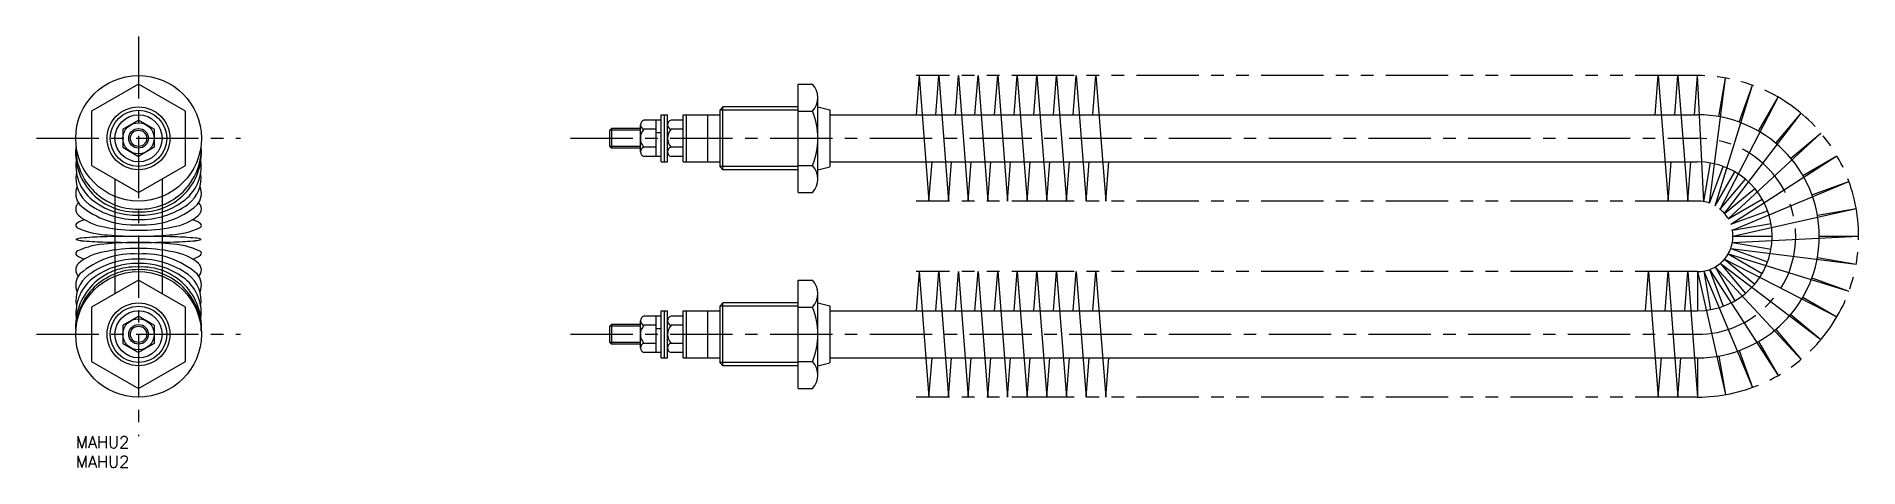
# Model space of a CAD drawing. Extents: x -10 to 454, y -8 to 102.
import ezdxf

# ---------------------------------------------------------------- set-up
doc = ezdxf.new("R2010")
doc.units = 0
doc.header["$LTSCALE"] = 0.5
doc.linetypes.add('CENTER', pattern=[50.8, 31.75, -6.35, 6.35, -6.35])
doc.linetypes.add('PHANTOM', pattern=[63.5, 31.75, -6.35, 6.35, -6.35, 6.35, -6.35])
for name, color, linetype in [('MSM_CENTER', 1, 'CENTER'), ('MSM_CONTINUOUS', 7, 'CONTINUOUS'), ('MSM_IMAGINARY', 6, 'PHANTOM'), ('MSM_NARROW', 5, 'CONTINUOUS'), ('MSM_PART_NUMBER', 7, 'CONTINUOUS')]:
    doc.layers.add(name, color=color, linetype=linetype)
doc.styles.get("Standard").update_dxf_attribs({"font": 'txt.shx', "height": 3, "bigfont": 'bigfont.shx'})

# ---------------------------------------------------------------- blocks, each defined once
blk = doc.blocks.new('*U3')
at = {"layer": 'MSM_PART_NUMBER'}
blk.add_text('MAHU2', height=3, dxfattribs=at).set_placement((0, -3))
blk = doc.blocks.new('*U4')
at = {"layer": 'MSM_PART_NUMBER'}
blk.add_text('MAHU2', height=3, dxfattribs=at).set_placement((0, -8))

msp = doc.modelspace()

# ---------------------------------------------------------------- linework, layer by layer
at = {"layer": 'MSM_CENTER'}
for p, q in [((16, 102), (16, 0)), ((-10, 76), (42, 76)), ((126, 76), (413, 76)), ((-10, 26), (42, 26)), ((126, 26), (413, 26))]:
    msp.add_line(p, q, dxfattribs=at)
msp.add_arc((413, 51), 25, 270, 90, dxfattribs=at)
at = {"layer": 'MSM_CONTINUOUS'}
for p, q in [((16, 89.85), (4.01, 82.92)), ((27.99, 82.92), (16, 89.85)), ((184, 62.15), (184, 89.85)), ((184, 89.85), (187.6, 89.85)), ((214.78, 92), (214, 82)), ((214.78, 92), (217.28, 60)), ((219, 82), (219.78, 92)), ((219.78, 92), (222.28, 60)), ((224, 82), (224.78, 92)), ((224.78, 92), (227.28, 60)), ((229, 82), (229.78, 92)), ((229.78, 92), (232.28, 60)), ((234, 82), (234.78, 92)), ((234.78, 92), (237.28, 60)), ((239, 82), (239.78, 92)), ((239.78, 92), (242.28, 60)), ((244, 82), (244.78, 92)), ((244.78, 92), (247.28, 60)), ((249, 82), (249.78, 92)), ((249.78, 92), (252.28, 60)), ((254, 82), (254.78, 92)), ((254.78, 92), (257.28, 60)), ((259, 82), (259.78, 92)), ((259.78, 92), (262.28, 60)), ((402.22, 82), (403, 92)), ((403, 92), (405.5, 60)), ((407.22, 82), (408, 92)), ((408, 92), (410.5, 60)), ((412.22, 82), (413, 92)), ((414.56, 59.86), (413, 92)), ((416.08, 59.46), (420.12, 91.38)), ((417.5, 58.79), (427.02, 89.53)), ((418.38, 81.53), (420.12, 91.38)), ((423.6, 80.13), (427.02, 89.53)), ((164, 83.19), (164.81, 84)), ((164.81, 68), (164.81, 84)), ((184, 84), (164.81, 84)), ((189, 65.85), (189, 86.39)), ((189, 84), (192, 83.3)), ((418.79, 57.89), (433.5, 86.51)), ((428.5, 77.85), (433.5, 86.51)), ((4.01, 82.92), (4.01, 69.07)), ((12.02, 78.3), (16, 80.6)), ((19.98, 78.3), (16, 80.6)), ((27.99, 69.07), (27.99, 82.92)), ((143.8, 72.55), (143.8, 79.45)), ((149.1, 80.6), (144.69, 80.6)), ((147.8, 71.4), (147.8, 80.6)), ((149.1, 82), (150.7, 82)), ((149.1, 70), (149.1, 82)), ((149.9, 70), (149.9, 82)), ((150.7, 70), (150.7, 82)), ((154.7, 80.6), (151.59, 80.6)), ((154.7, 70), (154.7, 82)), ((154.7, 82), (164, 82)), ((155.5, 70), (155.5, 82)), ((161, 70), (161, 82)), ((164, 83.19), (164, 68.81)), ((184, 82.92), (187.6, 82.92)), ((192, 83.3), (192, 68.7)), ((192, 82), (413, 82)), ((419.89, 56.79), (439.35, 82.41)), ((432.93, 74.75), (439.35, 82.41)), ((12.02, 78.3), (12.02, 73.7)), ((19.98, 78.3), (19.98, 73.7)), ((136, 78.07), (136.43, 78.5)), ((136, 73.93), (136, 78.07)), ((143.8, 78.5), (136.43, 78.5)), ((136.43, 78.5), (136.43, 73.5)), ((147.8, 78.3), (144.69, 78.3)), ((149.1, 77.41), (147.8, 77.41)), ((154.7, 78.3), (151.59, 78.3)), ((420.79, 55.5), (444.41, 77.35)), ((436.75, 70.93), (444.41, 77.35)), ((12.02, 73.7), (16, 71.4)), ((19.98, 73.7), (16, 71.4)), ((136.43, 73.5), (136, 73.93)), ((143.8, 73.5), (136.43, 73.5)), ((147.8, 73.7), (144.69, 73.7)), ((149.1, 71.4), (144.69, 71.4)), ((149.1, 70), (150.7, 70)), ((154.7, 73.7), (151.59, 73.7)), ((154.7, 71.4), (151.59, 71.4)), ((154.7, 70), (164, 70)), ((192, 70), (413, 70)), ((217.28, 60), (218.06, 70)), ((222.28, 60), (223.06, 70)), ((227.28, 60), (228.06, 70)), ((232.28, 60), (233.06, 70)), ((237.28, 60), (238.06, 70)), ((242.28, 60), (243.06, 70)), ((247.28, 60), (248.06, 70)), ((252.28, 60), (253.06, 70)), ((257.28, 60), (258.06, 70)), ((262.28, 60), (263.06, 70)), ((405.5, 60), (406.28, 70)), ((410.5, 60), (411.28, 70)), ((414.56, 59.86), (416.3, 69.71)), ((421.46, 54.08), (448.51, 71.5)), ((439.85, 66.5), (448.51, 71.5)), ((4.01, 69.07), (16, 62.15)), ((10, 65.61), (10, 36.39)), ((16, 62.15), (27.99, 69.07)), ((22, 65.61), (22, 36.39)), ((164, 68.81), (164.81, 68)), ((184, 68), (164.81, 68)), ((184, 69.07), (187.6, 69.07)), ((189, 68), (192, 68.7)), ((416.08, 59.46), (419.5, 68.85)), ((417.5, 58.79), (422.5, 67.45)), ((418.79, 57.89), (425.21, 65.55)), ((421.86, 52.56), (451.53, 65.02)), ((442.13, 61.6), (451.53, 65.02)), ((184, 62.15), (187.6, 62.15)), ((419.89, 56.79), (427.55, 63.21)), ((420.79, 55.5), (429.45, 60.5)), ((421.46, 54.08), (430.85, 57.5)), ((422, 51), (453.38, 58.12)), ((443.53, 56.38), (453.38, 58.12)), ((421.86, 52.56), (431.71, 54.3)), ((420.79, 46.5), (429.45, 41.5)), ((420.79, 46.5), (451.53, 36.98)), ((421.46, 47.92), (430.85, 44.5)), ((421.46, 47.92), (453.38, 43.88)), ((421.86, 49.44), (454, 51)), ((421.86, 49.44), (431.71, 47.7)), ((422, 51), (432, 51)), ((444, 51), (454, 51)), ((214.78, 42), (214, 32)), ((214.78, 42), (217.28, 10)), ((219, 32), (219.78, 42)), ((219.78, 42), (222.28, 10)), ((224, 32), (224.78, 42)), ((224.78, 42), (227.28, 10)), ((229, 32), (229.78, 42)), ((229.78, 42), (232.28, 10)), ((234, 32), (234.78, 42)), ((234.78, 42), (237.28, 10)), ((239, 32), (239.78, 42)), ((239.78, 42), (242.28, 10)), ((244, 32), (244.78, 42)), ((244.78, 42), (247.28, 10)), ((249, 32), (249.78, 42)), ((249.78, 42), (252.28, 10)), ((254, 32), (254.78, 42)), ((254.78, 42), (257.28, 10)), ((259, 32), (259.78, 42)), ((259.78, 42), (262.28, 10)), ((399.72, 32), (400.5, 42)), ((400.5, 42), (403, 10)), ((404.72, 32), (405.5, 42)), ((405.5, 42), (408, 10)), ((409.72, 32), (410.5, 42)), ((410.5, 42), (413, 10)), ((413, 42), (413, 32)), ((413, 42), (420.12, 10.62)), ((414.56, 42.14), (416.3, 32.29)), ((414.56, 42.14), (427.02, 12.47)), ((416.08, 42.54), (419.5, 33.15)), ((416.08, 42.54), (433.5, 15.49)), ((417.5, 43.21), (422.5, 34.55)), ((417.5, 43.21), (439.35, 19.59)), ((418.79, 44.11), (425.21, 36.45)), ((418.79, 44.11), (444.41, 24.65)), ((419.89, 45.21), (427.55, 38.79)), ((419.89, 45.21), (448.51, 30.5)), ((443.53, 45.62), (453.38, 43.88)), ((16, 39.85), (4.01, 32.93)), ((27.99, 32.93), (16, 39.85)), ((184, 12.15), (184, 39.85)), ((184, 39.85), (187.6, 39.85)), ((442.13, 40.4), (451.53, 36.98)), ((4.01, 32.93), (4.01, 19.07)), ((27.99, 19.07), (27.99, 32.93)), ((164, 33.19), (164.81, 34)), ((164, 33.19), (164, 18.81)), ((164.81, 18), (164.81, 34)), ((184, 34), (164.81, 34)), ((184, 32.92), (187.6, 32.92)), ((189, 15.85), (189, 36.39)), ((189, 34), (192, 33.3)), ((192, 33.3), (192, 18.7)), ((439.85, 35.5), (448.51, 30.5)), ((12.02, 28.3), (16, 30.6)), ((12.02, 28.3), (12.02, 23.7)), ((19.98, 28.3), (16, 30.6)), ((19.98, 28.3), (19.98, 23.7)), ((136, 28.07), (136.43, 28.5)), ((136, 23.93), (136, 28.07)), ((136.43, 28.5), (136.43, 23.5)), ((143.8, 28.5), (136.43, 28.5)), ((143.8, 22.55), (143.8, 29.45)), ((149.1, 30.6), (144.69, 30.6)), ((147.8, 28.3), (144.69, 28.3)), ((147.8, 21.4), (147.8, 30.6)), ((149.1, 32), (150.7, 32)), ((149.1, 20), (149.1, 32)), ((149.9, 20), (149.9, 32)), ((150.7, 20), (150.7, 32)), ((154.7, 30.6), (151.59, 30.6)), ((154.7, 28.3), (151.59, 28.3)), ((154.7, 20), (154.7, 32)), ((154.7, 32), (164, 32)), ((155.5, 20), (155.5, 32)), ((161, 20), (161, 32)), ((192, 32), (413, 32)), ((436.75, 31.07), (444.41, 24.65)), ((12.02, 23.7), (16, 21.4)), ((19.98, 23.7), (16, 21.4)), ((136.43, 23.5), (136, 23.93)), ((143.8, 23.5), (136.43, 23.5)), ((147.8, 23.7), (144.69, 23.7)), ((149.1, 27.41), (147.8, 27.41)), ((154.7, 23.7), (151.59, 23.7)), ((428.5, 24.15), (433.5, 15.49)), ((432.93, 27.25), (439.35, 19.59)), ((4.01, 19.07), (16, 12.15)), ((16, 12.15), (27.99, 19.07)), ((149.1, 21.4), (144.69, 21.4)), ((149.1, 20), (150.7, 20)), ((154.7, 21.4), (151.59, 21.4)), ((154.7, 20), (164, 20)), ((164, 18.81), (164.81, 18)), ((184, 19.07), (187.6, 19.07)), ((189, 18), (192, 18.7)), ((192, 20), (413, 20)), ((217.28, 10), (218.06, 20)), ((222.28, 10), (223.06, 20)), ((227.28, 10), (228.06, 20)), ((232.28, 10), (233.06, 20)), ((237.28, 10), (238.06, 20)), ((242.28, 10), (243.06, 20)), ((247.28, 10), (248.06, 20)), ((252.28, 10), (253.06, 20)), ((257.28, 10), (258.06, 20)), ((262.28, 10), (263.06, 20)), ((403, 10), (403.78, 20)), ((408, 10), (408.78, 20)), ((413, 20), (413, 10)), ((418.38, 20.47), (420.12, 10.62)), ((423.6, 21.87), (427.02, 12.47)), ((184, 18), (164.81, 18)), ((184, 12.15), (187.6, 12.15))]:
    msp.add_line(p, q, dxfattribs=at)
for centre, radius in [((16, 76), 16), ((16, 76), 8), ((16, 76), 6), ((16, 76), 3.98), ((16, 76), 2.5), ((16, 26), 16), ((16, 26), 8), ((16, 26), 6), ((16, 26), 3.98), ((16, 26), 2.5)]:
    msp.add_circle(centre, radius, dxfattribs=at)
for centre, radius, start, end in [((184, 86.38), 5, 316.0543, 43.9457), ((144.99, 79.45), 1.19, 104.5191, 255.4809), ((151.89, 79.45), 1.19, 104.5191, 255.4809), ((171.17, 76), 17.83, 337.1417, 22.8583), ((413, 51), 31, 270, 90), ((147.22, 76), 3.42, 137.6866, 222.3134), ((154.12, 76), 3.42, 137.6866, 222.3134), ((15.12, 72.4), 15.15, 175.429, 273.3344), ((15.71, 73.63), 15.7, 179.9084, 271.043), ((11.22, 68.98), 11.18, 173.3987, 234.8122), ((16.45, 73.46), 15.53, 268.3217, 0.727), ((16.88, 72.4), 15.15, 266.6656, 4.571), ((20.78, 68.98), 11.18, 305.1878, 6.6013), ((144.99, 72.55), 1.19, 104.5191, 255.4809), ((151.89, 72.55), 1.19, 104.5191, 255.4809), ((413, 51), 19, 270, 90), ((8.18, 65.73), 8.12, 169.7339, 233.6129), ((23.82, 65.73), 8.12, 306.3871, 10.2661), ((184, 65.62), 5, 316.0543, 43.9457), ((4.32, 61.9), 4.32, 156.8457, 221.5585), ((27.68, 61.9), 4.32, 318.4415, 23.1543), ((2.18, 57.98), 2.18, 133.3779, 227.2535), ((9.16, 66.27), 13.01, 229.4709, 261.7809), ((14.69, 74.51), 20.6, 228.6861, 273.6465), ((15.76, 76.68), 21.43, 234.6689, 270.6366), ((15.51, 74.67), 18.3, 234.0981, 271.5264), ((16.49, 74.67), 18.3, 268.4736, 305.9019), ((16.24, 76.68), 21.43, 269.3634, 305.3311), ((17.31, 74.51), 20.6, 266.3535, 311.3139), ((22.84, 66.27), 13.01, 278.2191, 310.5291), ((29.82, 57.98), 2.18, 312.7465, 46.6221), ((0.6, 53.77), 0.603, 130.5574, 237.2134), ((3.2, 50.58), 4.71, 100.8241, 129.2894), ((8.8, 71.25), 19.9, 244.6452, 268.1675), ((15.56, 92.41), 39.88, 258.0424, 270.6318), ((15.84, 132.84), 81.84, 264.6207, 270.1143), ((16.44, 92.41), 39.88, 269.3682, 281.9576), ((16.16, 132.84), 81.84, 269.8857, 275.3793), ((23.2, 71.25), 19.9, 271.8325, 295.3548), ((28.8, 50.58), 4.71, 50.7106, 79.1759), ((31.4, 53.77), 0.603, 302.7866, 49.4426), ((0.6, 46.67), 0.603, 122.7866, 229.4426), ((1.98, 45.16), 5.41, 95.089, 110.7557), ((1.98, 55.28), 5.41, 249.2443, 264.911), ((8.8, 29.19), 19.9, 91.8325, 115.3548), ((9.16, 34.17), 13.01, 98.2191, 130.5291), ((14.69, 25.93), 20.6, 86.3535, 131.3139), ((9.56, -42.16), 93.06, 91.6866, 94.9703), ((9.56, 142.6), 93.06, 265.0297, 268.3134), ((16.43, -268.19), 319.19, 90.0776, 91.7252), ((16.43, 368.62), 319.19, 268.2748, 269.9224), ((15.56, 8.02), 39.88, 89.3682, 101.9576), ((15.84, -32.4), 81.84, 89.8857, 95.3793), ((15.57, -268.19), 319.19, 88.2748, 89.9224), ((15.57, 368.62), 319.19, 270.0776, 271.7252), ((16.16, -32.4), 81.84, 84.6207, 90.1143), ((16.44, 8.02), 39.88, 78.0424, 90.6318), ((17.31, 25.93), 20.6, 48.6861, 93.6465), ((23.2, 29.19), 19.9, 64.6452, 88.1675), ((22.84, 34.17), 13.01, 49.4709, 81.7809), ((22.44, -42.16), 93.06, 85.0297, 88.3134), ((22.44, 142.6), 93.06, 271.6866, 274.9703), ((30.02, 45.16), 5.41, 69.2443, 84.911), ((30.02, 55.28), 5.41, 275.089, 290.7557), ((31.4, 46.67), 0.603, 310.5574, 57.2134), ((15.12, 28.03), 15.15, 86.6656, 184.571), ((2.18, 42.45), 2.18, 132.7465, 226.6221), ((15.71, 26.8), 15.7, 88.957, 180.0916), ((3.2, 49.86), 4.71, 230.7106, 259.1759), ((15.76, 23.76), 21.43, 89.3634, 125.3311), ((15.51, 25.77), 18.3, 88.4736, 125.9019), ((16.24, 23.76), 21.43, 54.6689, 90.6366), ((16.49, 25.77), 18.3, 54.0981, 91.5264), ((16.88, 28.03), 15.15, 355.429, 93.3344), ((16.45, 26.97), 15.53, 359.273, 91.6783), ((28.8, 49.86), 4.71, 280.8241, 309.2894), ((29.82, 42.45), 2.18, 313.3779, 47.2535), ((4.32, 38.54), 4.32, 138.4415, 203.1543), ((11.22, 31.46), 11.18, 125.1878, 186.6013), ((8.18, 34.7), 8.12, 126.3871, 190.2661), ((20.78, 31.46), 11.18, 353.3987, 54.8122), ((23.82, 34.7), 8.12, 349.7339, 53.6129), ((27.68, 38.54), 4.32, 336.8457, 41.5585), ((184, 36.38), 5, 316.0543, 43.9457), ((171.17, 26), 17.83, 337.1417, 22.8583), ((144.99, 29.45), 1.19, 104.5191, 255.4809), ((147.22, 26), 3.42, 137.6866, 222.3134), ((151.89, 29.45), 1.19, 104.5191, 255.4809), ((154.12, 26), 3.42, 137.6866, 222.3134), ((144.99, 22.55), 1.19, 104.5191, 255.4809), ((151.89, 22.55), 1.19, 104.5191, 255.4809), ((184, 15.62), 5, 316.0543, 43.9457)]:
    msp.add_arc(centre, radius, start, end, dxfattribs=at)
at = {"layer": 'MSM_IMAGINARY'}
for p, q in [((413, 92), (214, 92)), ((413, 60), (214, 60)), ((413, 42), (214, 42)), ((413, 10), (214, 10))]:
    msp.add_line(p, q, dxfattribs=at)
for radius in [41, 9]:
    msp.add_arc((413, 51), radius, 270, 90, dxfattribs=at)
at = {"layer": 'MSM_NARROW'}
for p, q in [((184, 83.19), (164, 83.19)), ((143.8, 78.07), (136, 78.07)), ((143.8, 73.93), (136, 73.93)), ((184, 68.81), (164, 68.81)), ((184, 33.19), (164, 33.19)), ((143.8, 28.07), (136, 28.07)), ((143.8, 23.93), (136, 23.93)), ((184, 18.81), (164, 18.81))]:
    msp.add_line(p, q, dxfattribs=at)
for centre, radius in [((16, 76), 7.19), ((16, 76), 2.07), ((16, 26), 7.19), ((16, 26), 2.07)]:
    msp.add_circle(centre, radius, dxfattribs=at)

# ---------------------------------------------------------------- block references
at = {"layer": 'MSM_CONTINUOUS'}
for name in ['*U3', '*U4']:
    msp.add_blockref(name, (0, 0), dxfattribs=at)

doc.saveas('drawing.dxf')
